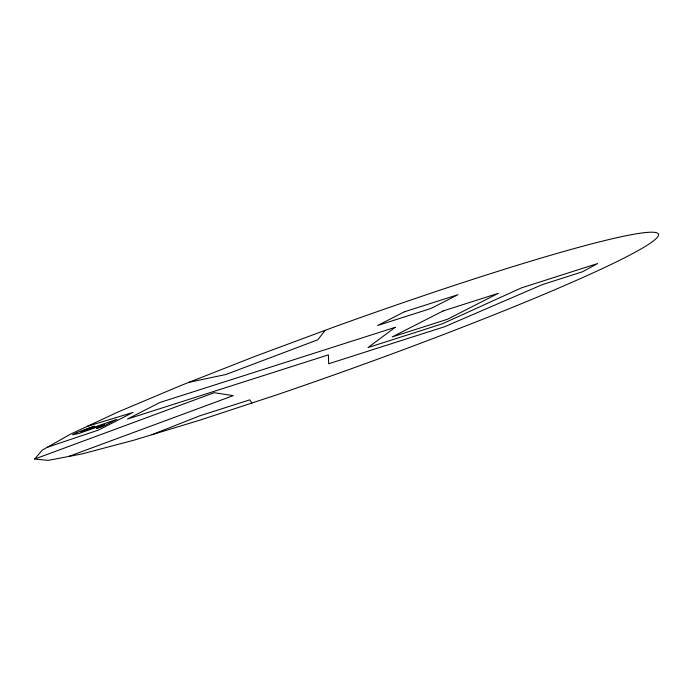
<?xml version="1.0" encoding="UTF-8"?>
<svg xmlns="http://www.w3.org/2000/svg" width="693" height="693" viewBox="0 0 693 693"><rect width="100%" height="100%" fill="white"/><g stroke="black" fill="none" stroke-linecap="round" stroke-linejoin="round"><path stroke-width="1.04" d="M325.164 330.327L317.87 339.752L225.883 374.506L189.215 382.233M34.65 459.052L42.351 450.069L70.781 434.026L118.001 412.014L180.795 385.542L254.877 356.41L335.204 326.602A331.566 22.548 -19.8 0 1 657.155 237.508A331.566 22.548 -19.8 0 1 276.698 394.854L200.355 420.01L133.974 440.159L82.077 453.924L48.198 460.369L34.65 459.052L214.198 392.688L233.22 395.642L68.598 456.488M151.966 434.702L199.376 415.947L249.783 399.852L251.905 403.023M47.349 447.245L98.493 430.058L133.004 412.448L87.327 426.316M395.201 327.33L368 347.557L442.307 323.83L521.482 287.872L597.652 263.548L582.319 271.838L542.368 284.598L444.75 326.68L328.629 363.764L328.413 354.851L127.538 419.005L159.97 402.451L395.201 327.33M76.473 432.735L72.514 434.754L78.638 433.567L104.478 424.488L96.561 428.525L102.538 426.619L116.866 419.308L80.786 431.86A14.865 1.014 -19.8 0 1 94.395 426.186L76.473 432.735M404.556 311.755L377.59 325.511L430.985 308.463L457.952 294.698L404.556 311.755M443.104 310.949L392.186 336.928L447.444 319.282L498.362 293.304L443.104 310.949"/></g></svg>
